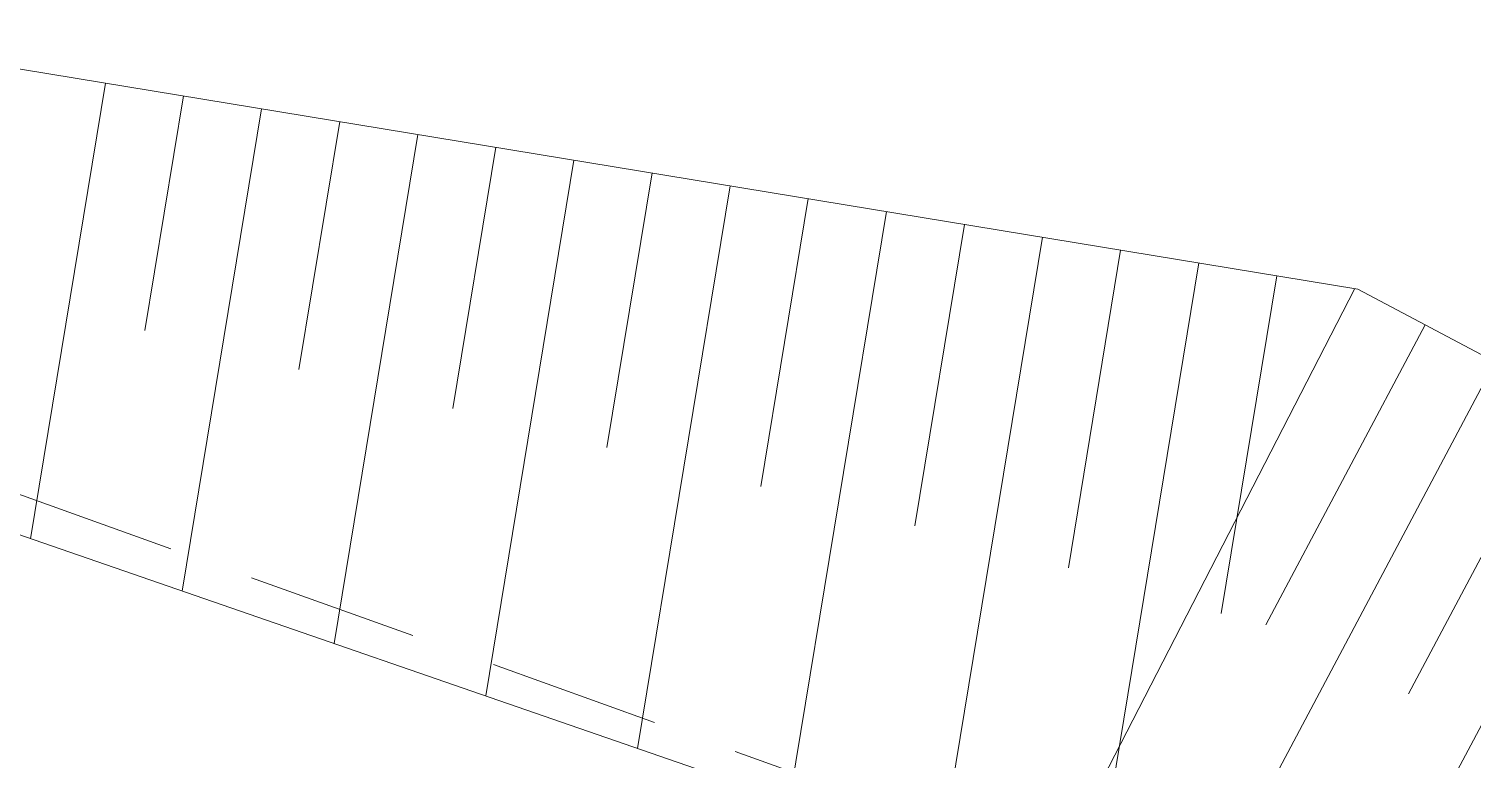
# Model space of a CAD drawing. Header units: millimetres. Extents: x 997 to 4249, y 599 to 1440.
# Drawn here: x 1244.38 to 1271.13, y 983.75 to 997.28 of the extents above; entities that cross this region are included whole.
import ezdxf

# ---------------------------------------------------------------- set-up
doc = ezdxf.new("R2010")
doc.units = ezdxf.units.MM
doc.linetypes.add('DASHED', pattern=[19.05, 12.7, -6.35])
doc.layers.add('cercas existentes', color=18, linetype='Continuous')
doc.layers.add('taludes', color=9, linetype='Continuous')

# ---------------------------------------------------------------- blocks, each defined once
blk = doc.blocks.new('gtfoods1')
at = {"layer": 'taludes', "lineweight": 5}
for p, q in [((-678.655, 335.358, -152.544), (-680.045, 326.912, -152.544)), ((-677.208, 335.12, -152.544), (-677.924, 330.773, -152.544)), ((-675.761, 334.882, -152.544), (-677.232, 325.94, -152.544)), ((-674.314, 334.643, -152.544), (-675.07, 330.049, -152.544)), ((-672.867, 334.405, -152.544), (-674.419, 324.968, -152.544)), ((-671.419, 334.167, -152.544), (-672.216, 329.325, -152.544)), ((-669.972, 333.929, -152.544), (-671.607, 323.997, -152.544)), ((-668.525, 333.691, -152.544), (-669.363, 328.601, -152.544)), ((-667.078, 333.453, -152.544), (-668.794, 323.025, -152.544)), ((-665.631, 333.215, -152.544), (-666.509, 327.877, -152.544)), ((-664.183, 332.977, -152.544), (-665.981, 322.053, -152.544)), ((-662.736, 332.738, -152.544), (-663.655, 327.153, -152.544)), ((-661.289, 332.5, -152.544), (-663.168, 321.081, -152.544)), ((-659.842, 332.262, -152.544), (-660.811, 326.375, -152.544)), ((-658.395, 332.024, -152.544), (-660.393, 319.878, -152.544)), ((-656.947, 331.786, -152.544), (-657.977, 325.528, -152.544)), ((-655.5, 331.548, -152.544), (-661.304, 320.278, -152.544)), ((-654.199, 330.878, -152.544), (-657.152, 325.315, -152.544)), ((-652.903, 330.19, -152.544), (-658.759, 319.161, -152.544)), ((-651.608, 329.502, -152.544), (-654.51, 324.036, -152.544)), ((-650.313, 328.814, -152.544), (-656.065, 317.979, -152.544))]:
    blk.add_line(p, q, dxfattribs=at)
at = {"layer": 'taludes', "linetype": 'DASHED', "lineweight": 5, "ltscale": 0.25}
blk.add_lwpolyline([(-557.583, 273.208), (-574.669, 276.685), (-579.27, 277.739), (-590.467, 283.283), (-609.043, 293.705), (-633.979, 308.749), (-642.946, 313.593), (-655.031, 318.679), (-683.28, 328.822), (-692.83, 331.565), (-706.256, 331.819), (-714.724, 331.489), (-718.22, 332.997), (-720.63, 334.258), (-723.475, 335.985)], dxfattribs=at)
at = {"layer": 'taludes', "lineweight": 5, "elevation": -152.544}
blk.add_lwpolyline([(-713.332, 331.318), (-684.754, 336.361), (-655.444, 331.538), (-607.552, 306.113), (-569.394, 281.412), (-563.622, 278.926, 0.124338), (-548.623, 280.928), (-547.913, 281.334), (-525.624, 301.101), (-522.387, 303.744), (-518.897, 305.36), (-515.508, 305.754), (-511.812, 305.788), (-506.53, 304.685), (-503.592, 303.662), (-434.246, 251.746), (-425.865, 242.536), (-425.783, 242.465), (-407.388, 237.098), (-401.392, 233.594)], format="xyb", dxfattribs=at)
at = {"layer": 'taludes', "lineweight": 5, "elevation": 13.33}
blk.add_lwpolyline([(-713.332, 331.318), (-710.841, 331.221), (-691.321, 330.807), (-663.006, 321.026), (-631.197, 307.062), (-578.354, 278.127), (-564.885, 274.255), (-544.871, 270.452), (-526.339, 286.422), (-506.785, 297.004), (-484.325, 280.822), (-427.732, 234.121), (-394.233, 208.646), (-293.309, 172.951), (-278.688, 167.779), (-255.398, 168.56)], dxfattribs=at)

msp = doc.modelspace()

# ---------------------------------------------------------------- block references
at = {"layer": 'cercas existentes', "color": 1}
msp.add_blockref('gtfoods1', (1924.454, 660.921), dxfattribs=at)

doc.saveas('drawing.dxf')
